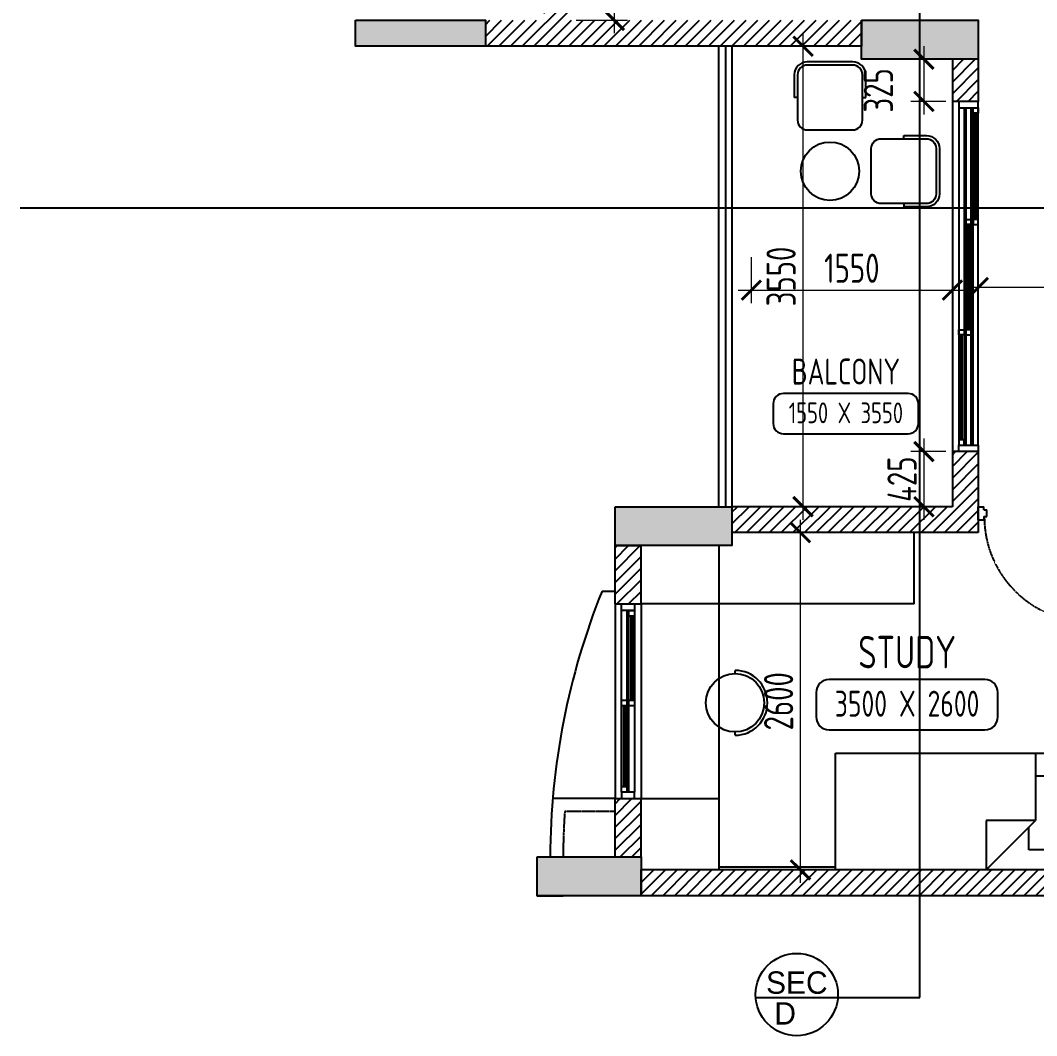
# Model space of a CAD drawing. Header units: millimetres. Extents: x -184691 to 158232, y -112569 to 33289.
# Drawn here: x -120197 to -112363, y -7641 to 187 of the extents above; entities that cross this region are included whole.
import ezdxf
from ezdxf.enums import TextEntityAlignment as Align

# ---------------------------------------------------------------- set-up
doc = ezdxf.new("R2010")
doc.units = ezdxf.units.MM
doc.header["$LTSCALE"] = 10
doc.header["$PDMODE"] = 35
doc.header["$PDSIZE"] = 500
doc.linetypes.add('DASHED', pattern=[19.05, 12.7, -6.35])
doc.linetypes.add('HIDDEN', pattern=[9.525, 6.35, -3.175])
for name, color, linetype in [('07--DIM-1', 1, 'Continuous'), ('A--BLOCKWALL-1', 9, 'Continuous'), ('A--BLOCKWALL-2', 2, 'Continuous'), ('A--BLOCKWALL-3', 3, 'Continuous'), ('A--CONCRETE-HID', 9, 'HIDDEN'), ('A--DOWN', 34, 'Continuous'), ('A--FIXTURE-0', 8, 'Continuous'), ('A--FURNITURE-0', 253, 'Continuous'), ('A--GLAZING-0', 181, 'Continuous'), ('A--HANDRAIL-1', 9, 'Continuous'), ('A--HATCH-1', 8, 'Continuous'), ('A--SPACENUMBER', 2, 'Continuous'), ('A--SPACENUMBER-1', 8, 'Continuous'), ('A--SPACEREF', 3, 'Continuous'), ('A--Stucture', 9, 'Continuous'), ('A--TILING-1', 8, 'Continuous'), ('Typical floor Column Centre line$0$X-3rd Floor Column$0$A--COL250', 250, 'Continuous'), ('Typical floor Column Centre line$0$X-3rd Floor Column$0$A--CONCRETE-4', 4, 'Continuous')]:
    doc.layers.add(name, color=color, linetype=linetype)
doc.styles.add('ISO', font='isocp2.shx', dxfattribs={"width": 0.8})
doc.dimstyles.new('A-DIM-100', dxfattribs={"dimscale": 100, "dimtxt": 2.25, "dimasz": 1.5, "dimexe": 1, "dimexo": 0.5, "dimgap": 0, "dimtad": 0, "dimdec": 0, "dimzin": 12, "dimdsep": 46, "dimtxsty": 'ISO', "dimblk": 'ARCHTICK', "dimcen": 1, "dimdle": 1, "dimclrd": 8, "dimclre": 8, "dimclrt": 256, "dimadec": 0, "dimazin": 3, "dimtfac": 1, "dimtdec": 0, "dimtmove": 1, "dimatfit": 2, "dimfxl": 1, "dimtvp": 0.75, "dimtolj": 1, "dimtzin": 12, "dimlwd": 18, "dimlwe": 18, "dimarcsym": 0})
pattern_1 = [(45, (-102912.55, -6712.76), (-44.90128, 44.90128), [])]

# ---------------------------------------------------------------- blocks, each defined once
blk = doc.blocks.new('A$C142A61D3')
at = {"linetype": 'Continuous'}
for p, q in [((-2000, -450), (-2000, 450)), ((-2000, 450), (0, 450)), ((-460, 450), (-460, -70)), ((-50, 450), (-50, -450)), ((0, 450), (0, -450)), ((-460, 275), (-130, 275)), ((-130, 275), (-130, -295)), ((-840, -450), (-460, -70)), ((-840, -70), (-840, -450)), ((-460, -70), (-840, -70)), ((-510, -295), (-510, -120)), ((-130, -295), (-510, -295)), ((0, -450), (-2000, -450))]:
    blk.add_line(p, q, dxfattribs=at)
blk = doc.blocks.new('A$C337B3EF4')
for p, q in [((0, 225), (0, 250)), ((0, -250), (0, -225))]:
    blk.add_line(p, q)
blk.add_circle((0, 0), 225)
blk.add_arc((0, 0), 250, 270, 90)
blk = doc.blocks.new('A$C722A6C0C')
at = {"layer": 'A--DOWN'}
for p, q in [((0, -1450), (0, -50)), ((42.7, -1450), (42.7, -50)), ((100, -50), (100, -1450)), ((57.3, -1450), (57.3, -93))]:
    blk.add_line(p, q, dxfattribs=at)
for points in [[(100, -50), (0, -50), (0, 0), (100, 0)], [(100, -93), (57.3, -93), (57.3, -50), (100, -50)], [(42.7, -784), (0, -784), (0, -741), (42.7, -741)], [(100, -784), (57.3, -784), (57.3, -741), (100, -741)], [(42.7, -1450), (0, -1450), (0, -1407), (42.7, -1407)], [(100, -1450), (0, -1450), (0, -1500), (100, -1500)]]:
    blk.add_lwpolyline(points, close=True, dxfattribs=at)
at = {"layer": 'A--GLAZING-0'}
for p, q in [((71.6, -93), (71.6, -741)), ((85.6, -93), (85.6, -741)), ((14.4, -784), (14.4, -1407)), ((28.4, -784), (28.4, -1407))]:
    blk.add_line(p, q, dxfattribs=at)
blk = doc.blocks.new('A$C34D21E7E')
at = {"layer": 'A--DOWN'}
for p, q in [((-150, 2450), (-150, -150)), ((-110, 2450), (-110, -150)), ((-95, 2450), (-95, -150)), ((-55, -150), (-55, 2450)), ((-40, -150), (-40, 2450)), ((0, -150), (0, 2450))]:
    blk.add_line(p, q, dxfattribs=at)
for points in [[(-150, 2450), (0, 2450), (0, 2500), (-150, 2500)], [(-40, 2450), (0, 2450), (0, 2410), (-40, 2410)], [(-95, 1590), (-55, 1590), (-55, 1550), (-95, 1550)], [(-40, 1550), (0, 1550), (0, 1590), (-40, 1590)], [(-150, 740), (-110, 740), (-110, 700), (-150, 700)], [(-95, 700), (-55, 700), (-55, 740), (-95, 740)], [(-150, -150), (-110, -150), (-110, -110), (-150, -110)], [(-150, -150), (0, -150), (0, -200), (-150, -200)]]:
    blk.add_lwpolyline(points, close=True, dxfattribs=at)
at = {"layer": 'A--GLAZING-0'}
for p, q in [((-25, 1590), (-25, 2410)), ((-15, 1590), (-15, 2410)), ((-80, 740), (-80, 1550)), ((-70, 740), (-70, 1550)), ((-135, -110), (-135, 700)), ((-125, -110), (-125, 700))]:
    blk.add_line(p, q, dxfattribs=at)
blk = doc.blocks.new('A$C1CBF2325')
at = {"layer": 'A--DOWN'}
for p, q in [((100, 0), (0, 0)), ((0, 0), (0, -42)), ((100, 0), (100, -42)), ((25, -42), (0, -42)), ((25, -42), (25, -67)), ((75, -67), (25, -67)), ((75, -42), (75, -67)), ((75, -42), (100, -42)), ((78.8, -46.2), (78.8, -67)), ((78.8, -46.2), (886, -46.2)), ((78.8, -67), (886, -67)), ((886, -67), (886, -46.2)), ((25, -858), (0, -858)), ((0, -900), (0, -858)), ((75, -833), (25, -833)), ((25, -858), (25, -833)), ((75, -858), (75, -833)), ((75, -858), (100, -858)), ((100, -900), (100, -858)), ((100, -900), (0, -900))]:
    blk.add_line(p, q, dxfattribs=at)
at = {"layer": 'A--DOWN', "color": 8, "linetype": 'DASHED', "ltscale": 0.005}
blk.add_arc((78.8, -46.2), 807.5, 269.73187, 358.52905, dxfattribs=at)
blk = doc.blocks.new('SPACE')
at = {"layer": 'A--SPACENUMBER-1'}
blk.add_lwpolyline([(-600, 0), (600, 0, 0.41421356), (700, 100), (700, 288.5, 0.41421356), (600, 388.5), (-600, 388.5, 0.41421356), (-700, 288.5), (-700, 100, 0.41421356), (-600, 0, -0.05251446)], format="xyb", dxfattribs=at)
at = {"layer": 'A--SPACENUMBER', "style": 'ISO', "width": 0.8, "flags": 4}
blk.add_attdef('01', text='', height=250, dxfattribs=at).set_placement((0.455, 202.41), align=Align.MIDDLE)
at = {"layer": 'A--SPACEREF', "style": 'ISO', "width": 0.8, "flags": 4}
blk.add_attdef('S', text='', height=300, dxfattribs=at).set_placement((1.35, 474.975), align=Align.CENTER)
blk = doc.blocks.new('A$C383732B3')
for p, q in [((275, 250), (275, 275)), ((275, -250), (275, -275))]:
    blk.add_line(p, q)
blk.add_lwpolyline([(275, 275), (100, 275, 0.414214), (0, 175), (0, -175, 0.414214), (100, -275), (275, -275)], format="xyb")
blk.add_lwpolyline([(100, -250), (450, -250, 0.414214), (525, -175), (525, 175, 0.414214), (450, 250), (100, 250, 0.414214), (25, 175), (25, -175, 0.414214)], format="xyb", close=True)
blk = doc.blocks.new('_ArchTick')
at = {"color": 0, "const_width": 0.15}
blk.add_lwpolyline([(-0.5, -0.5), (0.5, 0.5)], dxfattribs=at)
blk = doc.blocks.new('*D277')
at = {"layer": '07--DIM-1', "color": 8, "lineweight": 18}
for p, q in [((-114562.5, -1639.1), (-114562.5, -1992.9)), ((-113012.5, -1639.1), (-113012.5, -1992.9)), ((-114662.5, -1892.9), (-112912.5, -1892.9))]:
    blk.add_line(p, q, dxfattribs=at)
at = {"layer": 'Defpoints', "color": 0}
for p in [(-114562.5, -1589.1), (-113012.5, -1589.1), (-113012.5, -1892.9)]:
    blk.add_point(p, dxfattribs=at)
at = {"layer": '07--DIM-1', "color": 8, "lineweight": 18, "xscale": 150, "yscale": 150, "zscale": 150, "rotation": 180}
blk.add_blockref('_ArchTick', (-114562.5, -1892.9), dxfattribs=at)
at = {"layer": '07--DIM-1', "color": 8, "lineweight": 18, "xscale": 150, "yscale": 150, "zscale": 150}
blk.add_blockref('_ArchTick', (-113012.5, -1892.9), dxfattribs=at)
at = {"layer": '07--DIM-1', "insert": (-113787.5, -1724.1), "char_height": 225, "attachment_point": 5, "style": 'ISO'}
blk.add_mtext('\\A1;1550', dxfattribs=at)
blk = doc.blocks.new('*D278')
at = {"layer": '07--DIM-1', "color": 8, "lineweight": 18}
for p, q in [((-114163.7, -3662.8), (-114163.7, 87.2)), ((-114512.5, -12.8), (-114063.7, -12.8)), ((-114512.5, -3562.8), (-114063.7, -3562.8))]:
    blk.add_line(p, q, dxfattribs=at)
at = {"layer": 'Defpoints', "color": 0}
for p in [(-114562.5, -12.8), (-114163.7, -12.8), (-114562.5, -3562.8)]:
    blk.add_point(p, dxfattribs=at)
at = {"layer": '07--DIM-1', "color": 8, "lineweight": 18, "xscale": 150, "yscale": 150, "zscale": 150}
for p, rotation in [((-114163.7, -12.8), 90), ((-114163.7, -3562.8), 270)]:
    blk.add_blockref('_ArchTick', p, dxfattribs=dict(at, rotation=rotation))
at = {"layer": '07--DIM-1', "insert": (-114332.5, -1787.8), "char_height": 225, "attachment_point": 5, "rotation": 90, "style": 'ISO'}
blk.add_mtext('\\A1;3550', dxfattribs=at)
blk = doc.blocks.new('*D279')
at = {"layer": '07--DIM-1', "color": 8, "lineweight": 18}
for p, q in [((-113231.6, -3037.8), (-113231.6, -3662.8)), ((-113062.5, -3137.8), (-113331.6, -3137.8)), ((-113062.5, -3562.8), (-113331.6, -3562.8))]:
    blk.add_line(p, q, dxfattribs=at)
at = {"layer": 'Defpoints', "color": 0}
for p in [(-113012.5, -3137.8), (-113231.6, -3562.8), (-113012.5, -3562.8)]:
    blk.add_point(p, dxfattribs=at)
at = {"layer": '07--DIM-1', "color": 8, "lineweight": 18, "xscale": 150, "yscale": 150, "zscale": 150}
for p, rotation in [((-113231.6, -3137.8), 90), ((-113231.6, -3562.8), 270)]:
    blk.add_blockref('_ArchTick', p, dxfattribs=dict(at, rotation=rotation))
at = {"layer": '07--DIM-1', "insert": (-113400.4, -3350.3), "char_height": 225, "attachment_point": 5, "rotation": 90, "style": 'ISO'}
blk.add_mtext('\\A1;425', dxfattribs=at)
blk = doc.blocks.new('*D280')
at = {"layer": '07--DIM-1', "color": 8, "lineweight": 18}
for p, q in [((-113231.6, -12.8), (-113231.6, -537.8)), ((-113062.5, -112.8), (-113331.6, -112.8)), ((-113062.5, -437.8), (-113331.6, -437.8))]:
    blk.add_line(p, q, dxfattribs=at)
at = {"layer": 'Defpoints', "color": 0}
for p in [(-113012.5, -112.8), (-113231.6, -437.8), (-113012.5, -437.8)]:
    blk.add_point(p, dxfattribs=at)
at = {"layer": '07--DIM-1', "color": 8, "lineweight": 18, "xscale": 150, "yscale": 150, "zscale": 150}
for p, rotation in [((-113231.6, -112.8), 90), ((-113231.6, -437.8), 270)]:
    blk.add_blockref('_ArchTick', p, dxfattribs=dict(at, rotation=rotation))
at = {"layer": '07--DIM-1', "insert": (-113582.6, -353), "char_height": 225, "attachment_point": 5, "rotation": 90, "style": 'ISO'}
blk.add_mtext('\\A1;325', dxfattribs=at)
blk = doc.blocks.new('*D283')
at = {"layer": '07--DIM-1', "color": 8, "lineweight": 18}
for p, q in [((-112812.5, -2012.8), (-112812.5, -1773)), ((-107962.5, -2012.8), (-107962.5, -1773)), ((-107862.5, -1873), (-112912.5, -1873))]:
    blk.add_line(p, q, dxfattribs=at)
at = {"layer": 'Defpoints', "color": 0}
for p in [(-112812.5, -1873), (-112812.5, -2062.8), (-107962.5, -2062.8)]:
    blk.add_point(p, dxfattribs=at)
at = {"layer": '07--DIM-1', "color": 8, "lineweight": 18, "xscale": 150, "yscale": 150, "zscale": 150, "rotation": 180}
blk.add_blockref('_ArchTick', (-112812.5, -1873), dxfattribs=at)
at = {"layer": '07--DIM-1', "color": 8, "lineweight": 18, "xscale": 150, "yscale": 150, "zscale": 150}
blk.add_blockref('_ArchTick', (-107962.5, -1873), dxfattribs=at)
at = {"layer": '07--DIM-1', "insert": (-110387.5, -1704.3), "char_height": 225, "attachment_point": 5, "style": 'ISO'}
blk.add_mtext('\\A1;4850', dxfattribs=at)
blk = doc.blocks.new('*D287')
at = {"layer": '07--DIM-1', "color": 8, "lineweight": 18}
for p, q in [((-115617.8, 87.2), (-115617.8, 3637.2)), ((-115912.5, 3537.2), (-115517.8, 3537.2)), ((-115912.5, 187.2), (-115517.8, 187.2))]:
    blk.add_line(p, q, dxfattribs=at)
at = {"layer": 'Defpoints', "color": 0}
for p in [(-115962.5, 3537.2), (-115617.8, 3537.2), (-115962.5, 187.2)]:
    blk.add_point(p, dxfattribs=at)
at = {"layer": '07--DIM-1', "color": 8, "lineweight": 18, "xscale": 150, "yscale": 150, "zscale": 150}
for p, rotation in [((-115617.8, 3537.2), 90), ((-115617.8, 187.2), 270)]:
    blk.add_blockref('_ArchTick', p, dxfattribs=dict(at, rotation=rotation))
at = {"layer": '07--DIM-1', "insert": (-115786.5, 1862.2), "char_height": 225, "attachment_point": 5, "rotation": 90, "style": 'ISO'}
blk.add_mtext('\\A1;3350', dxfattribs=at)
blk = doc.blocks.new('*D293')
at = {"layer": '07--DIM-1', "color": 8, "lineweight": 18}
for p, q in [((-114183.1, -6462.8), (-114183.1, -3662.8)), ((-114662.5, -3762.8), (-114083.1, -3762.8)), ((-114762.5, -6362.8), (-114083.1, -6362.8))]:
    blk.add_line(p, q, dxfattribs=at)
at = {"layer": 'Defpoints', "color": 0}
for p in [(-114712.5, -3762.8), (-114183.1, -3762.8), (-114812.5, -6362.8)]:
    blk.add_point(p, dxfattribs=at)
at = {"layer": '07--DIM-1', "color": 8, "lineweight": 18, "xscale": 150, "yscale": 150, "zscale": 150}
for p, rotation in [((-114183.1, -3762.8), 90), ((-114183.1, -6362.8), 270)]:
    blk.add_blockref('_ArchTick', p, dxfattribs=dict(at, rotation=rotation))
at = {"layer": '07--DIM-1', "insert": (-114351.9, -5062.8), "char_height": 225, "attachment_point": 5, "rotation": 90, "style": 'ISO'}
blk.add_mtext('\\A1;2600', dxfattribs=at)

msp = doc.modelspace()

# ---------------------------------------------------------------- hatches: boundary and pattern name
at = {"layer": 'A--HATCH-1'}
h = msp.add_hatch(dxfattribs=at)
h.set_pattern_fill('ANSI31', color=256, scale=20, style=0)
h.set_pattern_definition(pattern_1)
h.paths.add_polyline_path([(-113712.5, -12.8), (-116612.5, -12.8), (-116612.5, 187.2), (-116162.5, 187.2), (-116162.5, 1737.2), (-115962.5, 1737.2), (-115962.5, 187.2), (-113712.5, 187.2)])
h = msp.add_hatch(dxfattribs=at)
h.set_pattern_fill('ANSI31', color=256, scale=20, style=0)
h.set_pattern_definition(pattern_1)
h.paths.add_polyline_path([(-112812.5, -112.8), (-113012.5, -112.8), (-113012.5, -437.8), (-112812.5, -437.8)])
h = msp.add_hatch(dxfattribs=at)
h.set_pattern_fill('ANSI31', color=256, scale=20, style=0)
h.set_pattern_definition(pattern_1)
h.paths.add_polyline_path([(-114712.5, -3562.8), (-114712.5, -3762.8), (-112812.5, -3762.8), (-112812.5, -3137.8), (-113012.5, -3137.8), (-113012.5, -3562.8)])
h = msp.add_hatch(dxfattribs=at)
h.set_pattern_fill('ANSI31', color=256, scale=20, style=0)
h.set_pattern_definition(pattern_1)
h.paths.add_polyline_path([(-115412.5, -4312.8), (-115412.5, -3862.8), (-115612.5, -3862.8), (-115612.5, -4312.8)])
h = msp.add_hatch(dxfattribs=at)
h.set_pattern_fill('ANSI31', color=256, scale=20, style=0)
h.set_pattern_definition(pattern_1)
h.paths.add_polyline_path([(-115412.5, -6262.8), (-115412.5, -5812.8), (-115612.5, -5812.8), (-115612.5, -6262.8)])
h = msp.add_hatch(dxfattribs=at)
h.set_pattern_fill('ANSI31', color=256, scale=20, style=0)
h.set_pattern_definition(pattern_1)
h.paths.add_polyline_path([(-111912.5, -6362.8), (-115412.5, -6362.8), (-115412.5, -6562.8), (-111912.5, -6562.8)])
at = {"layer": 'Typical floor Column Centre line$0$X-3rd Floor Column$0$A--COL250'}
h = msp.add_hatch(color=256, dxfattribs=at)
h.dxf.hatch_style = 1
h.paths.add_polyline_path([(-117612.5, 187.2), (-116612.5, 187.2), (-116612.5, -12.8), (-117612.5, -12.8)])
h = msp.add_hatch(color=256, dxfattribs=at)
h.dxf.hatch_style = 1
h.paths.add_polyline_path([(-113712.5, 187.2), (-112812.5, 187.2), (-112812.5, -112.8), (-113712.5, -112.8)])
h = msp.add_hatch(color=256, dxfattribs=at)
h.dxf.hatch_style = 1
h.paths.add_polyline_path([(-115612.5, -3562.8), (-114712.5, -3562.8), (-114712.5, -3862.8), (-115612.5, -3862.8)])
h = msp.add_hatch(color=256, dxfattribs=at)
h.dxf.hatch_style = 1
h.paths.add_polyline_path([(-116212.5, -6262.8), (-115412.5, -6262.8), (-115412.5, -6562.8), (-116212.5, -6562.8)])

# ---------------------------------------------------------------- linework, layer by layer
at = {"color": 6}
for p, q in [((-113262.5, -7346.3), (-113262.5, 8584.4)), ((-120197, -1259.4), (-104226.8, -1259.4)), ((-114528.4, -7346.3), (-113895.6, -7346.3)), ((-113895.6, -7346.3), (-113262.5, -7346.3))]:
    msp.add_line(p, q, dxfattribs=at)
msp.add_line((-115578.6, -1259.4), (-104226.8, -1259.4))
msp.add_circle((-114212, -7323.8), 317.2, dxfattribs=at)
at = {"layer": 'A--BLOCKWALL-1'}
for p, q in [((-115612.5, -4312.8), (-115612.5, -5812.8)), ((-115412.5, -4312.8), (-115412.5, -5812.8))]:
    msp.add_line(p, q, dxfattribs=at)
at = {"layer": 'A--BLOCKWALL-2'}
for p, q in [((-115712.5, -4212.8), (-115612.5, -4212.8)), ((-115612.5, -5812.8), (-116093, -5812.8))]:
    msp.add_line(p, q, dxfattribs=at)
msp.add_arc((-110580.6, -6278.4), 5532.1, 158.0753, 179.83825, dxfattribs=at)
at = {"layer": 'A--BLOCKWALL-3'}
for p, q in [((-116612.5, 187.2), (-116612.5, -12.8)), ((-113712.5, 187.2), (-113712.5, -12.8)), ((-113712.5, -12.8), (-116612.5, -12.8)), ((-113012.5, -112.8), (-113012.5, -437.8)), ((-112812.5, -112.8), (-113012.5, -112.8)), ((-112812.5, -112.8), (-112812.5, -437.8)), ((-112812.5, -437.8), (-113012.5, -437.8)), ((-113012.5, -3137.8), (-113012.5, -3562.8)), ((-112812.5, -3137.8), (-113012.5, -3137.8)), ((-112812.5, -3137.8), (-112812.5, -3762.8)), ((-113012.5, -3562.8), (-114712.5, -3562.8)), ((-114712.5, -3562.8), (-114712.5, -3762.8)), ((-112812.5, -3762.8), (-114712.5, -3762.8)), ((-115612.5, -3862.8), (-115412.5, -3862.8)), ((-115612.5, -4312.8), (-115612.5, -3862.8)), ((-115412.5, -4312.8), (-115412.5, -3862.8)), ((-115612.5, -4312.8), (-115412.5, -4312.8)), ((-115612.5, -5812.8), (-115412.5, -5812.8)), ((-115612.5, -6262.8), (-115612.5, -5812.8)), ((-115412.5, -6262.8), (-115412.5, -5812.8)), ((-115612.5, -6262.8), (-115412.5, -6262.8)), ((-115412.5, -6562.8), (-115412.5, -6362.8)), ((-111912.5, -6362.8), (-115412.5, -6362.8)), ((-116212.5, -6562.8), (-116012.5, -6562.8)), ((-111912.5, -6562.8), (-115412.5, -6562.8))]:
    msp.add_line(p, q, dxfattribs=at)
at = {"layer": 'A--CONCRETE-HID', "ltscale": 0.01}
msp.add_line((-115612.5, -5912.8), (-116000.3, -5912.8), dxfattribs=at)
msp.add_arc((-110580.6, -6278.4), 5432.1, 176.14069, 179.83528, dxfattribs=at)
at = {"layer": 'A--FIXTURE-0'}
for p, q in [((-113307.7, -4312.8), (-113307.7, -3762.8)), ((-114812.5, -3862.8), (-114812.5, -6362.8)), ((-113307.7, -4312.8), (-115412.5, -4312.8)), ((-114812.5, -4312.8), (-114812.5, -6362.8)), ((-115412.5, -5812.8), (-114812.5, -5812.8)), ((-113912.5, -6342.8), (-114812.5, -6342.8))]:
    msp.add_line(p, q, dxfattribs=at)
at = {"layer": 'A--FURNITURE-0'}
msp.add_circle((-113955.7, -975.9), 225, dxfattribs=at)
at = {"layer": 'A--HANDRAIL-1', "color": 1}
for p, q in [((-114762.5, -12.8), (-114762.5, -3562.8)), ((-114712.5, -12.8), (-114712.5, -3562.8))]:
    msp.add_line(p, q, dxfattribs=at)
at = {"layer": 'A--Stucture', "linetype": 'Continuous', "ltscale": 0.5}
msp.add_line((-114812.5, -3562.8), (-114812.5, -12.8), dxfattribs=at)
at = {"layer": 'A--TILING-1'}
msp.add_line((-113012.5, -437.8), (-113012.5, -3137.8), dxfattribs=at)
at = {"layer": 'Typical floor Column Centre line$0$X-3rd Floor Column$0$A--CONCRETE-4'}
for points in [[(-117612.5, 187.2), (-116612.5, 187.2), (-116612.5, -12.8), (-117612.5, -12.8)], [(-113712.5, 187.2), (-112812.5, 187.2), (-112812.5, -112.8), (-113712.5, -112.8)], [(-115612.5, -3562.8), (-114712.5, -3562.8), (-114712.5, -3862.8), (-115612.5, -3862.8)], [(-116212.5, -6262.8), (-115412.5, -6262.8), (-115412.5, -6562.8), (-116212.5, -6562.8)]]:
    msp.add_lwpolyline(points, close=True, dxfattribs=at)

# ---------------------------------------------------------------- block references
at = {"layer": 'A--DOWN'}
for name, p in [('A$C34D21E7E', (-112812.5, -2937.8)), ('A$C722A6C0C', (-115562.5, -4312.8))]:
    msp.add_blockref(name, p, dxfattribs=at)
at = {"layer": 'A--DOWN', "extrusion": (0, 0, -1), "xscale": -1, "zscale": -1, "rotation": 90}
msp.add_blockref('A$C1CBF2325', (111912.5, -3562.8), dxfattribs=at)
at = {"layer": 'A--FURNITURE-0', "extrusion": (0, 0, -1), "xscale": -1, "zscale": -1, "rotation": 90}
msp.add_blockref('A$C383732B3', (113955.7, -132.7), dxfattribs=at)
at = {"layer": 'A--FURNITURE-0', "xscale": -1}
msp.add_blockref('A$C383732B3', (-113112.5, -975.9), dxfattribs=at)
at = {"layer": 'A--FURNITURE-0'}
for name, p in [('A$C337B3EF4', (-114687.5, -5074.5)), ('A$C142A61D3', (-111912.5, -5912.8))]:
    msp.add_blockref(name, p, dxfattribs=at)
at = {"layer": 'A--SPACEREF'}
ref = msp.add_blockref('SPACE', (-113833.7, -3000.5), dxfattribs=dict(at, xscale=0.8000000000029104, yscale=0.8000000000029104, zscale=0.8))
ref.add_attrib('01', '1550 X 3550', dxfattribs={"layer": 'A--SPACENUMBER', "height": 160, "style": 'ISO', "width": 0.8, "flags": 4}).set_placement((-113833.2, -2838.6), align=Align.MIDDLE)
ref.add_attrib('S', 'BALCONY', dxfattribs={"height": 200, "style": 'ISO', "width": 0.8, "flags": 4}).set_placement((-113832.5, -2620.6), align=Align.CENTER)
ref = msp.add_blockref('SPACE', (-113362.2, -5283.5), dxfattribs=at)
ref.add_attrib('01', '3500 X 2600', dxfattribs={"layer": 'A--SPACENUMBER', "height": 200, "style": 'ISO', "width": 0.8, "flags": 4}).set_placement((-113361.5, -5081.1), align=Align.MIDDLE)
ref.add_attrib('S', 'STUDY', dxfattribs={"height": 250, "style": 'ISO', "width": 0.8, "flags": 4}).set_placement((-113360.6, -4808.6), align=Align.CENTER)
ref = msp.add_blockref('SPACE', (-113362.2, -5283.5), dxfattribs=at)
ref.add_attrib('01', '3500 X 2600', dxfattribs={"layer": 'A--SPACENUMBER', "height": 200, "style": 'ISO', "width": 0.8, "flags": 4}).set_placement((-113361.5, -5081.1), align=Align.MIDDLE)
ref.add_attrib('S', 'STUDY', dxfattribs={"height": 250, "style": 'ISO', "width": 0.8, "flags": 4}).set_placement((-113360.6, -4808.6), align=Align.CENTER)

# ---------------------------------------------------------------- texts
for s, p in [('SEC', (-114448.6, -7318)), (' D ', (-114448.6, -7555.3))]:
    msp.add_text(s, height=172.62, dxfattribs=at).set_placement(p)

# ---------------------------------------------------------------- dimensions: what is measured, and where the dimension line sits
at = {"layer": '07--DIM-1'}
for base, p1, p2, angle, picture, middle in [((-115617.8, 3537.2), (-115962.5, 187.2), (-115962.5, 3537.2), 90, '*D287', (-115786.5, 1862.2)), ((-112812.5, -1873), (-107962.5, -2062.8), (-112812.5, -2062.8), 180, '*D283', (-110387.5, -1704.3)), ((-114183.1, -3762.8), (-114812.5, -6362.8), (-114712.5, -3762.8), 90, '*D293', (-114351.9, -5062.8))]:
    dim = msp.add_linear_dim(base=base, p1=p1, p2=p2, angle=angle, dimstyle='A-DIM-100', dxfattribs=at)
    dim.commit()
    dim.dimension.update_dxf_attribs({"geometry": picture, "text_midpoint": middle})
for p1, p2, distance, picture, middle in [((-114562.5, -3562.8), (-114562.5, -12.8), -398.8, '*D278', (-114332.5, -1787.8)), ((-113012.5, -3137.8), (-113012.5, -3562.8), -219.1, '*D279', (-113400.4, -3350.3))]:
    dim = msp.add_aligned_dim(p1=p1, p2=p2, distance=distance, dimstyle='A-DIM-100', dxfattribs=at)
    dim.commit()
    dim.dimension.update_dxf_attribs({"geometry": picture, "text_midpoint": middle})
dim = msp.add_linear_dim(base=(-113231.6, -437.8), p1=(-113012.5, -112.8), p2=(-113012.5, -437.8), angle=270, dimstyle='A-DIM-100', dxfattribs=at)
dim.commit()
dim.dimension.update_dxf_attribs({"geometry": '*D280', "text_midpoint": (-113413.9, -353), "dimtype": 161})
dim = msp.add_linear_dim(base=(-113012.5, -1892.9), p1=(-114562.5, -1589.1), p2=(-113012.5, -1589.1), dimstyle='A-DIM-100', dxfattribs=at)
dim.commit()
dim.dimension.update_dxf_attribs({"geometry": '*D277', "text_midpoint": (-113787.5, -1724.1)})

doc.saveas('drawing.dxf')
